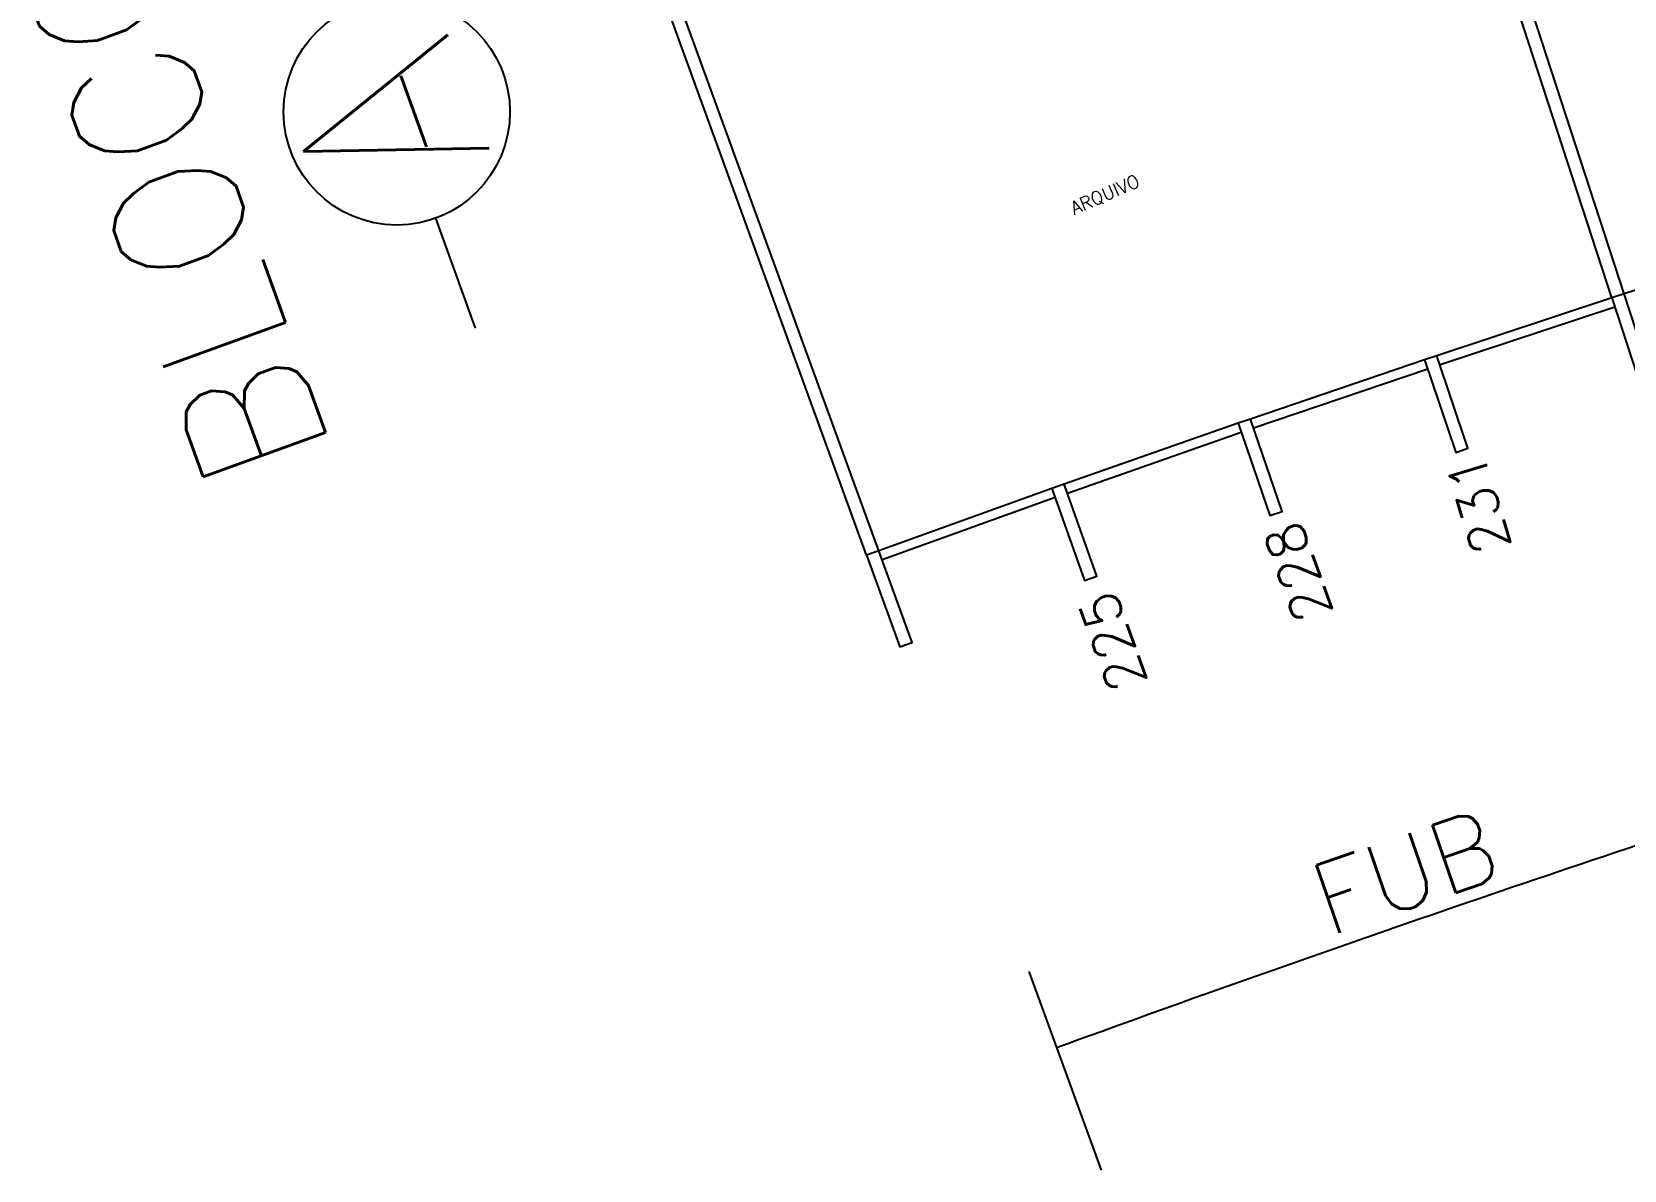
# Model space of a CAD drawing. Extents: x -152 to 150, y 325 to 437.
# Drawn here: x -134.17 to -109.69, y 325.42 to 342.91 of the extents above; entities that cross this region are included whole.
import ezdxf

# ---------------------------------------------------------------- set-up
doc = ezdxf.new("R2010")
doc.units = 0
doc.header["$LTSCALE"] = 0.01
doc.header["$MEASUREMENT"] = 0
doc.header["$PDMODE"] = 98
doc.layers.get('0').update_dxf_attribs({"linetype": 'CONTINUOUS'})
doc.layers.get('DEFPOINTS').update_dxf_attribs({"linetype": 'CONTINUOUS'})
for name, color, linetype in [('ALV', 2, 'CONTINUOUS'), ('ESTR', 3, 'CONTINUOUS'), ('NOPILAR1', 2, 'CONTINUOUS'), ('TEXTO', 2, 'CONTINUOUS'), ('TEXTO-CENTRO-CUSTO', 2, 'CONTINUOUS'), ('TXT-IDENTIFICAÇÃO', 4, 'CONTINUOUS')]:
    doc.layers.add(name, color=color, linetype=linetype)
doc.styles.add('1', font='romans.shx')
doc.styles.add('LEGENDA', font='romans.shx', dxfattribs={"height": 0.2})
doc.styles.add('NOPILAR', font='simplex.shx', dxfattribs={"height": 0.6})
doc.styles.add('UNB-100', font='simplex.shx', dxfattribs={"height": 3})
doc.dimstyles.new('1-600', dxfattribs={"dimtxt": 1.1, "dimasz": 2.5, "dimexe": 2, "dimexo": 4, "dimgap": 0.2, "dimtad": 1, "dimdec": 0, "dimzin": 4, "dimdsep": 46, "dimlunit": 6, "dimtxsty": '1', "dimblk1": 'NONE', "dimblk2": 'NONE', "dimsah": 1, "dimcen": 0, "dimclrd": 2, "dimclre": 2, "dimclrt": 2, "dimadec": 0, "dimazin": 0, "dimtfac": 1, "dimtdec": 0, "dimtmove": 2, "dimatfit": 3, "dimldrblk": 'NONE', "dimfxl": 1, "dimtolj": 1, "dimtzin": 0, "dimarcsym": 0})

# ---------------------------------------------------------------- blocks, each defined once
blk = doc.blocks.new('PILAR-SSS')
blk.add_lwpolyline([(0.003, -72.467), (0.003, -73.967), (0.203, -73.967), (0.203, -72.467)], close=True)
blk = doc.blocks.new('*D73')
at = {"layer": 'DEFPOINTS', "color": 0, "transparency": 16777216}
for p in [(-109.695, 338.882), (-109.23, 337.455), (-120.726, 333.638), (-120.213, 332.228), (-110.942, 329.922)]:
    blk.add_point(p, dxfattribs=at)
at = {"layer": 'TEXTO-CENTRO-CUSTO', "color": 2, "lineweight": -2, "transparency": 16777216}
for p, q in [((-107.991, 333.652), (-106.563, 329.27)), ((-118.845, 328.47), (-117.734, 325.417))]:
    blk.add_line(p, q, dxfattribs=at)
blk.add_arc((0.953, -0.673), 349.018, 108.04877, 110, dxfattribs=at)
at = {"layer": 'TEXTO-CENTRO-CUSTO', "color": 2, "transparency": 16777216, "insert": (-113.061, 329.991), "char_height": 1.1, "attachment_point": 5, "rotation": 19.0244, "style": '1'}
blk.add_mtext('\\A1;FUB', dxfattribs=at)
blk = doc.blocks.new('_NONE')
at = {"color": 0, "linetype": 'ByBlock'}
blk.add_circle((0, 0), 0.25, dxfattribs=at)

msp = doc.modelspace()

# ---------------------------------------------------------------- linework, layer by layer
at = {"layer": 'ALV'}
for p, q in [((-109.885, 338.82), (-115.397, 355.734)), ((-109.695, 338.882), (-114.413, 353.359)), ((-121.34, 334.866), (-124.709, 344.122)), ((-121.152, 334.935), (-124.521, 344.191)), ((-107.001, 339.747), (-109.695, 338.882)), ((-109.885, 338.82), (-112.572, 337.931)), ((-109.838, 338.677), (-112.525, 337.789)), ((-112.761, 337.868), (-115.44, 336.957)), ((-112.713, 337.726), (-115.392, 336.815)), ((-115.629, 336.892), (-118.301, 335.958)), ((-115.58, 336.75), (-118.251, 335.816)), ((-118.489, 335.891), (-121.152, 334.935)), ((-118.438, 335.75), (-121.101, 334.793))]:
    msp.add_line(p, q, dxfattribs=at)
at = {"layer": 'ESTR'}
for points in [[(-109.885, 338.82), (-109.42, 337.393), (-109.23, 337.455), (-109.695, 338.882)], [(-112.761, 337.868), (-112.284, 336.446), (-112.095, 336.509), (-112.572, 337.931)], [(-115.629, 336.892), (-115.14, 335.474), (-114.951, 335.539), (-115.44, 336.957)], [(-118.489, 335.891), (-117.988, 334.477), (-117.799, 334.544), (-118.3, 335.958)]]:
    msp.add_lwpolyline(points, close=True, dxfattribs=at)
at = {"layer": 'TXT-IDENTIFICAÇÃO', "color": 2}
msp.add_line((-127.965, 340.043), (-127.352, 338.354), dxfattribs=at)
msp.add_circle((-128.559, 341.677), 1.739, dxfattribs=at)

# ---------------------------------------------------------------- block references
at = {"layer": 'ESTR', "rotation": 20.00000000000009}
msp.add_blockref('PILAR-SSS', (-146.127, 402.962), dxfattribs=at)

# ---------------------------------------------------------------- texts
at = {"layer": 'NOPILAR1', "style": 'NOPILAR'}
for s, rotation, p in [('231', 106.6635, (-111.425, 334.997)), ('228', 109.7043, (-114.164, 333.978)), ('225', 109.7043, (-117.016, 332.912))]:
    msp.add_text(s, height=0.6, rotation=rotation, dxfattribs=at).set_placement(p)
at = {"layer": 'TEXTO', "style": 'UNB-100'}
msp.add_text('ARQUIVO', height=0.2, rotation=23.4782, dxfattribs=at).set_placement((-118.151, 340.094))
at = {"layer": 'TXT-IDENTIFICAÇÃO', "color": 4, "style": 'LEGENDA'}
for s, height, p in [('BLOCO ', 2, (-129.537, 336.428)), ('A', 2.7, (-127.1, 341.013))]:
    msp.add_text(s, height=height, rotation=109.9691, dxfattribs=at).set_placement(p)

# ---------------------------------------------------------------- dimensions: what is measured, and where the dimension line sits
at = {"layer": 'TEXTO-CENTRO-CUSTO'}
dim = msp.add_angular_dim_2l(base=(-110.942, 329.922), line1=((-120.726, 333.638), (-120.213, 332.228)), line2=((-109.23, 337.455), (-109.695, 338.882)), text='FUB', dimstyle='1-600', override={"dimazin": 1}, dxfattribs=at)
dim.commit()
dim.dimension.update_dxf_attribs({"geometry": '*D73', "text_midpoint": (-113.061, 329.991)})

doc.saveas('drawing.dxf')
